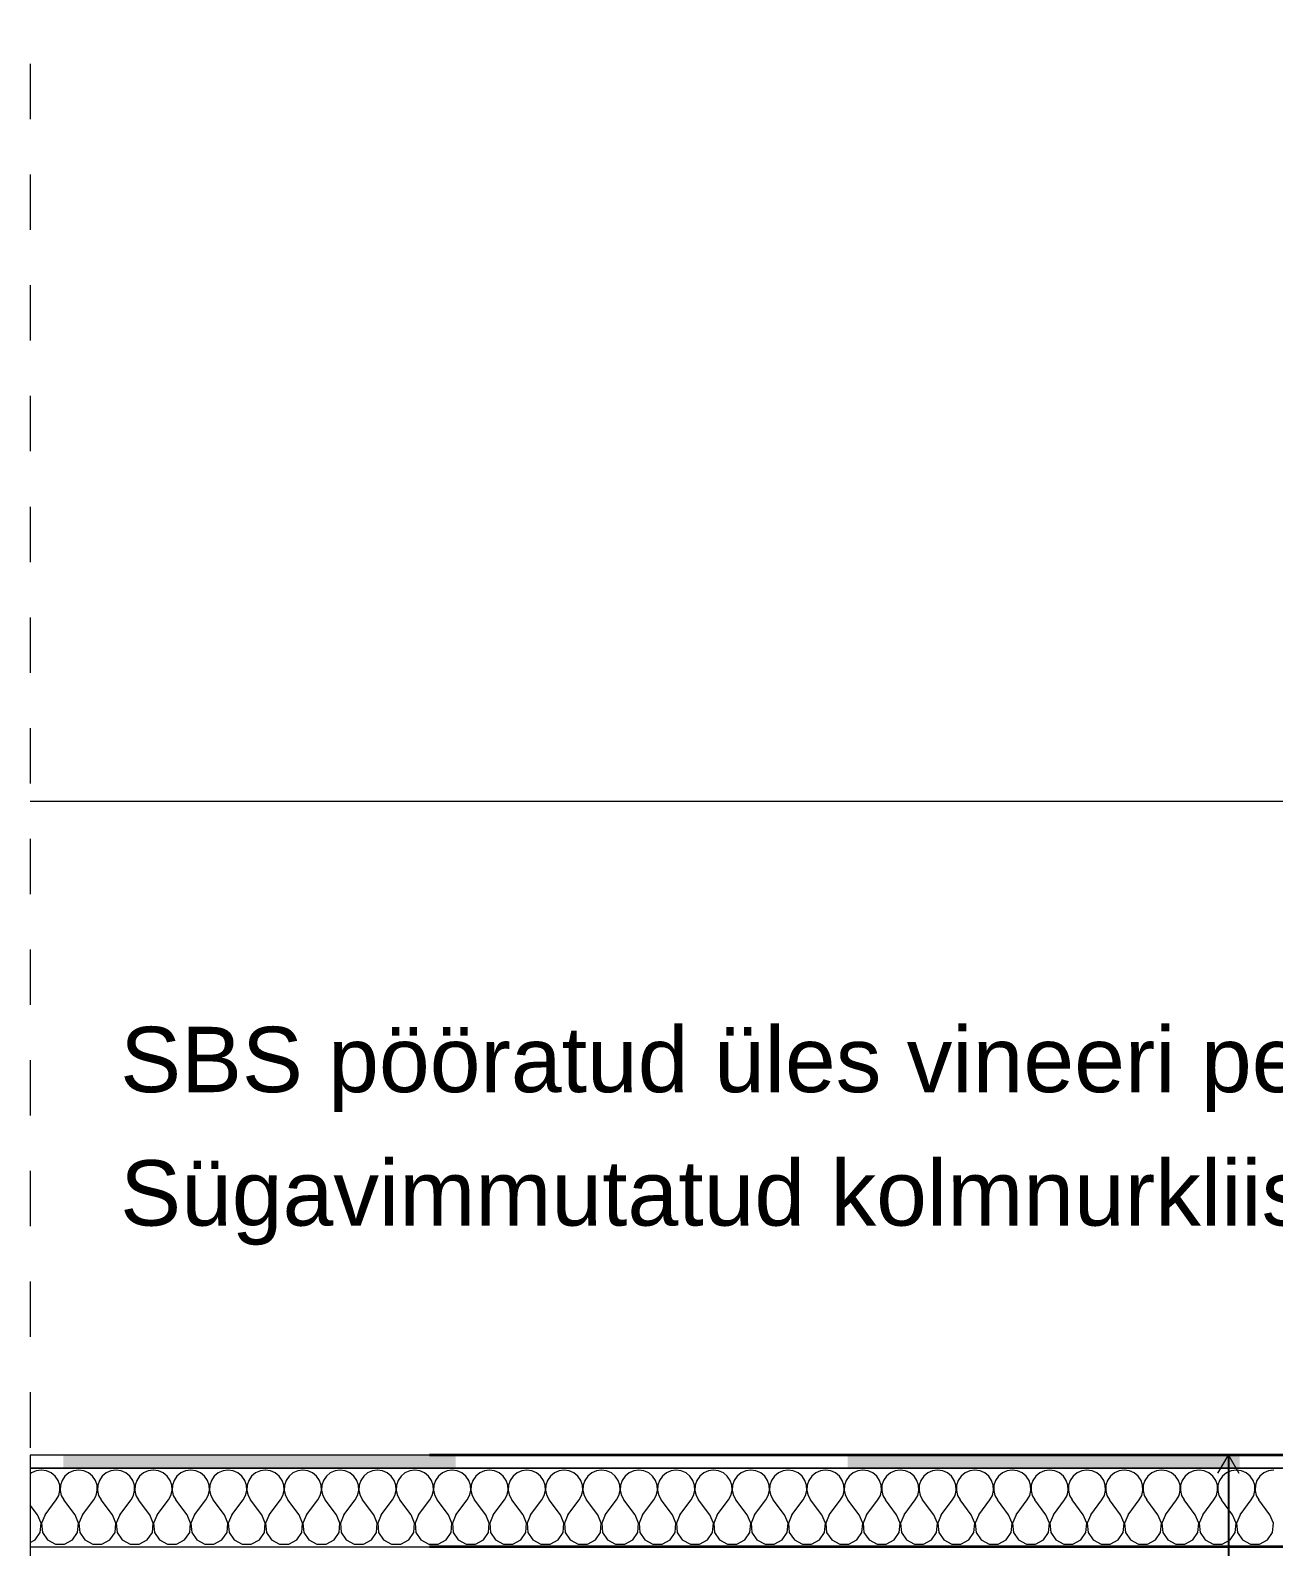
# Model space of a CAD drawing. Header units: millimetres. Extents: x 1788 to 4632, y 2793 to 4765.
# Drawn here: x 1788 to 2263, y 3605 to 4185 of the extents above; entities that cross this region are included whole.
import ezdxf

# ---------------------------------------------------------------- set-up
doc = ezdxf.new("R2010")
doc.units = ezdxf.units.MM
doc.header["$MEASUREMENT"] = 0
doc.linetypes.add('Dashed', pattern=[42.333333, 21.166667, -21.166667])
for name, color, linetype, lineweight in [('0_Pen_No__1', 7, 'Continuous', 13), ('Annotation - Label_Pen_No__2', 8, 'Continuous', 15), ('New_0_Pen_No__2', 8, 'Continuous', 15), ('New_Shell - Roof_Pen_No__1', 7, 'Continuous', 13), ('New_Shell - Roof_Pen_No__21', 7, 'Continuous', 35)]:
    doc.layers.add(name, color=color, linetype=linetype, lineweight=lineweight)
doc.layers.add('New_Shell - Roof', color=7, linetype='Continuous')
doc.layers.add('New_Shell - Roof_Pen_No__102', color=7, linetype='Continuous', lineweight=13, true_color=0xcccccc)
doc.styles.add('GENERATED_STYLE_1', font='')
doc.styles.get('GENERATED_STYLE_1').set_extended_font_data('Arial')
doc.dimstyles.new('GENERATED_STYLE__2', dxfattribs={"dimtxt": 0.18, "dimasz": 18.24, "dimexe": 0.18, "dimexo": 0.0625, "dimgap": 0, "dimtad": 0, "dimtih": 1, "dimtoh": 1, "dimdec": 4, "dimzin": 0, "dimdsep": 46, "dimcen": 0.09, "dimadec": 0, "dimazin": 0, "dimtfac": 1, "dimtdec": 4, "dimtmove": 0, "dimatfit": 3, "dimldrblk": 'ARROWHEAD_5', "dimfxl": 0, "dimtolj": 1, "dimtzin": 0, "dimarcsym": 0})
doc.dimstyles.new('GENERATED_STYLE__4', dxfattribs={"dimtxt": 0.18, "dimasz": 7.6, "dimexe": 0.18, "dimexo": 0.0625, "dimgap": 0, "dimtad": 0, "dimtih": 1, "dimtoh": 1, "dimdec": 4, "dimzin": 0, "dimdsep": 46, "dimcen": 0.09, "dimadec": 0, "dimazin": 0, "dimtfac": 1, "dimtdec": 4, "dimtmove": 0, "dimatfit": 3, "dimldrblk": 'ARROWHEAD_14', "dimfxl": 0, "dimtolj": 1, "dimtzin": 0, "dimarcsym": 0})

# ---------------------------------------------------------------- blocks, each defined once
blk = doc.blocks.new('*X5')
at = {"layer": 'New_Shell - Roof_Pen_No__1', "color": 7, "linetype": 'Continuous', "lineweight": 13}
for p, q in [((1787.99, 3633.22), (1787.51, 3632.82)), ((1789.8, 3634.01), (1787.99, 3633.22)), ((1791.75, 3634.29), (1789.8, 3634.01)), ((1793.7, 3634.01), (1791.75, 3634.29)), ((1795.5, 3633.22), (1793.7, 3634.01)), ((1797.02, 3631.96), (1795.5, 3633.22)), ((1798.14, 3630.34), (1797.02, 3631.96)), ((1798.77, 3628.47), (1798.14, 3630.34)), ((1799.65, 3630.34), (1799.02, 3628.47)), ((1800.76, 3631.96), (1799.65, 3630.34)), ((1802.28, 3633.22), (1800.76, 3631.96)), ((1804.08, 3634.01), (1802.28, 3633.22)), ((1806.03, 3634.29), (1804.08, 3634.01)), ((1807.99, 3634.01), (1806.03, 3634.29)), ((1809.79, 3633.22), (1807.99, 3634.01)), ((1811.31, 3631.96), (1809.79, 3633.22)), ((1812.42, 3630.34), (1811.31, 3631.96)), ((1813.05, 3628.47), (1812.42, 3630.34)), ((1813.93, 3630.34), (1813.3, 3628.47)), ((1815.05, 3631.96), (1813.93, 3630.34)), ((1816.56, 3633.22), (1815.05, 3631.96)), ((1818.37, 3634.01), (1816.56, 3633.22)), ((1820.32, 3634.29), (1818.37, 3634.01)), ((1822.27, 3634.01), (1820.32, 3634.29)), ((1824.08, 3633.22), (1822.27, 3634.01)), ((1825.59, 3631.96), (1824.08, 3633.22)), ((1826.71, 3630.34), (1825.59, 3631.96)), ((1827.34, 3628.47), (1826.71, 3630.34)), ((1828.22, 3630.34), (1827.59, 3628.47)), ((1829.33, 3631.96), (1828.22, 3630.34)), ((1830.85, 3633.22), (1829.33, 3631.96)), ((1832.65, 3634.01), (1830.85, 3633.22)), ((1834.61, 3634.29), (1832.65, 3634.01)), ((1836.56, 3634.01), (1834.61, 3634.29)), ((1838.36, 3633.22), (1836.56, 3634.01)), ((1839.88, 3631.96), (1838.36, 3633.22)), ((1840.99, 3630.34), (1839.88, 3631.96)), ((1841.62, 3628.47), (1840.99, 3630.34)), ((1842.5, 3630.34), (1841.87, 3628.47)), ((1843.62, 3631.96), (1842.5, 3630.34)), ((1845.14, 3633.22), (1843.62, 3631.96)), ((1846.94, 3634.01), (1845.14, 3633.22)), ((1848.89, 3634.29), (1846.94, 3634.01)), ((1850.84, 3634.01), (1848.89, 3634.29)), ((1852.65, 3633.22), (1850.84, 3634.01)), ((1854.16, 3631.96), (1852.65, 3633.22)), ((1855.28, 3630.34), (1854.16, 3631.96)), ((1855.91, 3628.47), (1855.28, 3630.34)), ((1856.79, 3630.34), (1856.16, 3628.47)), ((1857.9, 3631.96), (1856.79, 3630.34)), ((1859.42, 3633.22), (1857.9, 3631.96)), ((1861.23, 3634.01), (1859.42, 3633.22)), ((1863.18, 3634.29), (1861.23, 3634.01)), ((1865.13, 3634.01), (1863.18, 3634.29)), ((1866.93, 3633.22), (1865.13, 3634.01)), ((1868.45, 3631.96), (1866.93, 3633.22)), ((1869.57, 3630.34), (1868.45, 3631.96)), ((1870.2, 3628.47), (1869.57, 3630.34)), ((1871.07, 3630.34), (1870.44, 3628.47)), ((1872.19, 3631.96), (1871.07, 3630.34)), ((1873.71, 3633.22), (1872.19, 3631.96)), ((1875.51, 3634.01), (1873.71, 3633.22)), ((1877.46, 3634.29), (1875.51, 3634.01)), ((1879.41, 3634.01), (1877.46, 3634.29)), ((1881.22, 3633.22), (1879.41, 3634.01)), ((1882.74, 3631.96), (1881.22, 3633.22)), ((1883.85, 3630.34), (1882.74, 3631.96)), ((1884.48, 3628.47), (1883.85, 3630.34)), ((1885.36, 3630.34), (1884.73, 3628.47)), ((1886.48, 3631.96), (1885.36, 3630.34)), ((1887.99, 3633.22), (1886.48, 3631.96)), ((1889.8, 3634.01), (1887.99, 3633.22)), ((1891.75, 3634.29), (1889.8, 3634.01)), ((1893.7, 3634.01), (1891.75, 3634.29)), ((1895.5, 3633.22), (1893.7, 3634.01)), ((1897.02, 3631.96), (1895.5, 3633.22)), ((1898.14, 3630.34), (1897.02, 3631.96)), ((1898.77, 3628.47), (1898.14, 3630.34)), ((1899.65, 3630.34), (1899.02, 3628.47)), ((1900.76, 3631.96), (1899.65, 3630.34)), ((1902.28, 3633.22), (1900.76, 3631.96)), ((1904.08, 3634.01), (1902.28, 3633.22)), ((1906.03, 3634.29), (1904.08, 3634.01)), ((1907.99, 3634.01), (1906.03, 3634.29)), ((1909.79, 3633.22), (1907.99, 3634.01)), ((1911.31, 3631.96), (1909.79, 3633.22)), ((1912.42, 3630.34), (1911.31, 3631.96)), ((1913.05, 3628.47), (1912.42, 3630.34)), ((1913.93, 3630.34), (1913.3, 3628.47)), ((1915.05, 3631.96), (1913.93, 3630.34)), ((1916.56, 3633.22), (1915.05, 3631.96)), ((1918.37, 3634.01), (1916.56, 3633.22)), ((1920.32, 3634.29), (1918.37, 3634.01)), ((1922.27, 3634.01), (1920.32, 3634.29)), ((1924.08, 3633.22), (1922.27, 3634.01)), ((1925.59, 3631.96), (1924.08, 3633.22)), ((1926.71, 3630.34), (1925.59, 3631.96)), ((1927.34, 3628.47), (1926.71, 3630.34)), ((1928.22, 3630.34), (1927.59, 3628.47)), ((1929.33, 3631.96), (1928.22, 3630.34)), ((1930.85, 3633.22), (1929.33, 3631.96)), ((1932.65, 3634.01), (1930.85, 3633.22)), ((1934.61, 3634.29), (1932.65, 3634.01)), ((1936.56, 3634.01), (1934.61, 3634.29)), ((1938.36, 3633.22), (1936.56, 3634.01)), ((1939.88, 3631.96), (1938.36, 3633.22)), ((1940.99, 3630.34), (1939.88, 3631.96)), ((1941.62, 3628.47), (1940.99, 3630.34)), ((1942.5, 3630.34), (1941.87, 3628.47)), ((1943.62, 3631.96), (1942.5, 3630.34)), ((1945.14, 3633.22), (1943.62, 3631.96)), ((1946.94, 3634.01), (1945.14, 3633.22)), ((1948.89, 3634.29), (1946.94, 3634.01)), ((1950.84, 3634.01), (1948.89, 3634.29)), ((1952.65, 3633.22), (1950.84, 3634.01)), ((1954.16, 3631.96), (1952.65, 3633.22)), ((1955.28, 3630.34), (1954.16, 3631.96)), ((1955.91, 3628.47), (1955.28, 3630.34)), ((1956.79, 3630.34), (1956.16, 3628.47)), ((1957.9, 3631.96), (1956.79, 3630.34)), ((1959.42, 3633.22), (1957.9, 3631.96)), ((1961.23, 3634.01), (1959.42, 3633.22)), ((1963.18, 3634.29), (1961.23, 3634.01)), ((1965.13, 3634.01), (1963.18, 3634.29)), ((1966.93, 3633.22), (1965.13, 3634.01)), ((1968.45, 3631.96), (1966.93, 3633.22)), ((1969.57, 3630.34), (1968.45, 3631.96)), ((1970.2, 3628.47), (1969.57, 3630.34)), ((1971.07, 3630.34), (1970.44, 3628.47)), ((1972.19, 3631.96), (1971.07, 3630.34)), ((1973.71, 3633.22), (1972.19, 3631.96)), ((1975.51, 3634.01), (1973.71, 3633.22)), ((1977.46, 3634.29), (1975.51, 3634.01)), ((1979.41, 3634.01), (1977.46, 3634.29)), ((1981.22, 3633.22), (1979.41, 3634.01)), ((1982.74, 3631.96), (1981.22, 3633.22)), ((1983.85, 3630.34), (1982.74, 3631.96)), ((1984.48, 3628.47), (1983.85, 3630.34)), ((1985.36, 3630.34), (1984.73, 3628.47)), ((1986.48, 3631.96), (1985.36, 3630.34)), ((1987.99, 3633.22), (1986.48, 3631.96)), ((1989.8, 3634.01), (1987.99, 3633.22)), ((1991.75, 3634.29), (1989.8, 3634.01)), ((1993.7, 3634.01), (1991.75, 3634.29)), ((1995.5, 3633.22), (1993.7, 3634.01)), ((1997.02, 3631.96), (1995.5, 3633.22)), ((1998.14, 3630.34), (1997.02, 3631.96)), ((1998.77, 3628.47), (1998.14, 3630.34)), ((1999.65, 3630.34), (1999.02, 3628.47)), ((2000.76, 3631.96), (1999.65, 3630.34)), ((2002.28, 3633.22), (2000.76, 3631.96)), ((2004.08, 3634.01), (2002.28, 3633.22)), ((2006.03, 3634.29), (2004.08, 3634.01)), ((2007.99, 3634.01), (2006.03, 3634.29)), ((2009.79, 3633.22), (2007.99, 3634.01)), ((2011.31, 3631.96), (2009.79, 3633.22)), ((2012.42, 3630.34), (2011.31, 3631.96)), ((2013.05, 3628.47), (2012.42, 3630.34)), ((2013.93, 3630.34), (2013.3, 3628.47)), ((2015.05, 3631.96), (2013.93, 3630.34)), ((2016.56, 3633.22), (2015.05, 3631.96)), ((2018.37, 3634.01), (2016.56, 3633.22)), ((2020.32, 3634.29), (2018.37, 3634.01)), ((2022.27, 3634.01), (2020.32, 3634.29)), ((2024.08, 3633.22), (2022.27, 3634.01)), ((2025.59, 3631.96), (2024.08, 3633.22)), ((2026.71, 3630.34), (2025.59, 3631.96)), ((2027.34, 3628.47), (2026.71, 3630.34)), ((2028.22, 3630.34), (2027.59, 3628.47)), ((2029.33, 3631.96), (2028.22, 3630.34)), ((2030.85, 3633.22), (2029.33, 3631.96)), ((2032.65, 3634.01), (2030.85, 3633.22)), ((2034.61, 3634.29), (2032.65, 3634.01)), ((2036.56, 3634.01), (2034.61, 3634.29)), ((2038.36, 3633.22), (2036.56, 3634.01)), ((2039.88, 3631.96), (2038.36, 3633.22)), ((2040.99, 3630.34), (2039.88, 3631.96)), ((2041.62, 3628.47), (2040.99, 3630.34)), ((2042.5, 3630.34), (2041.87, 3628.47)), ((2043.62, 3631.96), (2042.5, 3630.34)), ((2045.14, 3633.22), (2043.62, 3631.96)), ((2046.94, 3634.01), (2045.14, 3633.22)), ((2048.89, 3634.29), (2046.94, 3634.01)), ((2050.84, 3634.01), (2048.89, 3634.29)), ((2052.65, 3633.22), (2050.84, 3634.01)), ((2054.16, 3631.96), (2052.65, 3633.22)), ((2055.28, 3630.34), (2054.16, 3631.96)), ((2055.91, 3628.47), (2055.28, 3630.34)), ((2056.79, 3630.34), (2056.16, 3628.47)), ((2057.9, 3631.96), (2056.79, 3630.34)), ((2059.42, 3633.22), (2057.9, 3631.96)), ((2061.23, 3634.01), (2059.42, 3633.22)), ((2063.18, 3634.29), (2061.23, 3634.01)), ((2065.13, 3634.01), (2063.18, 3634.29)), ((2066.93, 3633.22), (2065.13, 3634.01)), ((2068.45, 3631.96), (2066.93, 3633.22)), ((2069.57, 3630.34), (2068.45, 3631.96)), ((2070.2, 3628.47), (2069.57, 3630.34)), ((2071.07, 3630.34), (2070.44, 3628.47)), ((2072.19, 3631.96), (2071.07, 3630.34)), ((2073.71, 3633.22), (2072.19, 3631.96)), ((2075.51, 3634.01), (2073.71, 3633.22)), ((2077.46, 3634.29), (2075.51, 3634.01)), ((2079.41, 3634.01), (2077.46, 3634.29)), ((2081.22, 3633.22), (2079.41, 3634.01)), ((2082.74, 3631.96), (2081.22, 3633.22)), ((2083.85, 3630.34), (2082.74, 3631.96)), ((2084.48, 3628.47), (2083.85, 3630.34)), ((2085.36, 3630.34), (2084.73, 3628.47)), ((2086.48, 3631.96), (2085.36, 3630.34)), ((2087.99, 3633.22), (2086.48, 3631.96)), ((2089.8, 3634.01), (2087.99, 3633.22)), ((2091.75, 3634.29), (2089.8, 3634.01)), ((2093.7, 3634.01), (2091.75, 3634.29)), ((2095.5, 3633.22), (2093.7, 3634.01)), ((2097.02, 3631.96), (2095.5, 3633.22)), ((2098.14, 3630.34), (2097.02, 3631.96)), ((2098.77, 3628.47), (2098.14, 3630.34)), ((2099.65, 3630.34), (2099.02, 3628.47)), ((2100.76, 3631.96), (2099.65, 3630.34)), ((2102.28, 3633.22), (2100.76, 3631.96)), ((2104.08, 3634.01), (2102.28, 3633.22)), ((2106.03, 3634.29), (2104.08, 3634.01)), ((2107.99, 3634.01), (2106.03, 3634.29)), ((2109.79, 3633.22), (2107.99, 3634.01)), ((2111.31, 3631.96), (2109.79, 3633.22)), ((2112.42, 3630.34), (2111.31, 3631.96)), ((2113.05, 3628.47), (2112.42, 3630.34)), ((2113.93, 3630.34), (2113.3, 3628.47)), ((2115.05, 3631.96), (2113.93, 3630.34)), ((2116.56, 3633.22), (2115.05, 3631.96)), ((2118.37, 3634.01), (2116.56, 3633.22)), ((2120.32, 3634.29), (2118.37, 3634.01)), ((2122.27, 3634.01), (2120.32, 3634.29)), ((2124.08, 3633.22), (2122.27, 3634.01)), ((2125.59, 3631.96), (2124.08, 3633.22)), ((2126.71, 3630.34), (2125.59, 3631.96)), ((2127.34, 3628.47), (2126.71, 3630.34)), ((2128.22, 3630.34), (2127.59, 3628.47)), ((2129.33, 3631.96), (2128.22, 3630.34)), ((2130.85, 3633.22), (2129.33, 3631.96)), ((2132.65, 3634.01), (2130.85, 3633.22)), ((2134.61, 3634.29), (2132.65, 3634.01)), ((2136.56, 3634.01), (2134.61, 3634.29)), ((2138.36, 3633.22), (2136.56, 3634.01)), ((2139.88, 3631.96), (2138.36, 3633.22)), ((2140.99, 3630.34), (2139.88, 3631.96)), ((2141.62, 3628.47), (2140.99, 3630.34)), ((2142.5, 3630.34), (2141.87, 3628.47)), ((2143.62, 3631.96), (2142.5, 3630.34)), ((2145.14, 3633.22), (2143.62, 3631.96)), ((2146.94, 3634.01), (2145.14, 3633.22)), ((2148.89, 3634.29), (2146.94, 3634.01)), ((2150.84, 3634.01), (2148.89, 3634.29)), ((2152.65, 3633.22), (2150.84, 3634.01)), ((2154.16, 3631.96), (2152.65, 3633.22)), ((2155.28, 3630.34), (2154.16, 3631.96)), ((2155.91, 3628.47), (2155.28, 3630.34)), ((2156.79, 3630.34), (2156.16, 3628.47)), ((2157.9, 3631.96), (2156.79, 3630.34)), ((2159.42, 3633.22), (2157.9, 3631.96)), ((2161.23, 3634.01), (2159.42, 3633.22)), ((2163.18, 3634.29), (2161.23, 3634.01)), ((2165.13, 3634.01), (2163.18, 3634.29)), ((2166.93, 3633.22), (2165.13, 3634.01)), ((2168.45, 3631.96), (2166.93, 3633.22)), ((2169.57, 3630.34), (2168.45, 3631.96)), ((2170.2, 3628.47), (2169.57, 3630.34)), ((2171.07, 3630.34), (2170.44, 3628.47)), ((2172.19, 3631.96), (2171.07, 3630.34)), ((2173.71, 3633.22), (2172.19, 3631.96)), ((2175.51, 3634.01), (2173.71, 3633.22)), ((2177.46, 3634.29), (2175.51, 3634.01)), ((2179.41, 3634.01), (2177.46, 3634.29)), ((2181.22, 3633.22), (2179.41, 3634.01)), ((2182.74, 3631.96), (2181.22, 3633.22)), ((2183.85, 3630.34), (2182.74, 3631.96)), ((2184.48, 3628.47), (2183.85, 3630.34)), ((2185.36, 3630.34), (2184.73, 3628.47)), ((2186.48, 3631.96), (2185.36, 3630.34)), ((2187.99, 3633.22), (2186.48, 3631.96)), ((2189.8, 3634.01), (2187.99, 3633.22)), ((2191.75, 3634.29), (2189.8, 3634.01)), ((2193.7, 3634.01), (2191.75, 3634.29)), ((2195.5, 3633.22), (2193.7, 3634.01)), ((2197.02, 3631.96), (2195.5, 3633.22)), ((2198.14, 3630.34), (2197.02, 3631.96)), ((2198.77, 3628.47), (2198.14, 3630.34)), ((2199.65, 3630.34), (2199.02, 3628.47)), ((2200.76, 3631.96), (2199.65, 3630.34)), ((2202.28, 3633.22), (2200.76, 3631.96)), ((2204.08, 3634.01), (2202.28, 3633.22)), ((2206.03, 3634.29), (2204.08, 3634.01)), ((2207.99, 3634.01), (2206.03, 3634.29)), ((2209.79, 3633.22), (2207.99, 3634.01)), ((2211.31, 3631.96), (2209.79, 3633.22)), ((2212.42, 3630.34), (2211.31, 3631.96)), ((2213.05, 3628.47), (2212.42, 3630.34)), ((2213.93, 3630.34), (2213.3, 3628.47)), ((2215.05, 3631.96), (2213.93, 3630.34)), ((2216.56, 3633.22), (2215.05, 3631.96)), ((2218.37, 3634.01), (2216.56, 3633.22)), ((2220.32, 3634.29), (2218.37, 3634.01)), ((2222.27, 3634.01), (2220.32, 3634.29)), ((2224.08, 3633.22), (2222.27, 3634.01)), ((2225.59, 3631.96), (2224.08, 3633.22)), ((2226.71, 3630.34), (2225.59, 3631.96)), ((2227.34, 3628.47), (2226.71, 3630.34)), ((2228.22, 3630.34), (2227.59, 3628.47)), ((2229.33, 3631.96), (2228.22, 3630.34)), ((2230.85, 3633.22), (2229.33, 3631.96)), ((2232.65, 3634.01), (2230.85, 3633.22)), ((2234.61, 3634.29), (2232.65, 3634.01)), ((2236.56, 3634.01), (2234.61, 3634.29)), ((2238.36, 3633.22), (2236.56, 3634.01)), ((2239.88, 3631.96), (2238.36, 3633.22)), ((2240.99, 3630.34), (2239.88, 3631.96)), ((2241.62, 3628.47), (2240.99, 3630.34)), ((2242.5, 3630.34), (2241.87, 3628.47)), ((2243.62, 3631.96), (2242.5, 3630.34)), ((2245.14, 3633.22), (2243.62, 3631.96)), ((2246.94, 3634.01), (2245.14, 3633.22)), ((2248.89, 3634.29), (2246.94, 3634.01)), ((2250.84, 3634.01), (2248.89, 3634.29)), ((2252.65, 3633.22), (2250.84, 3634.01)), ((2254.16, 3631.96), (2252.65, 3633.22)), ((2255.28, 3630.34), (2254.16, 3631.96)), ((2255.91, 3628.47), (2255.28, 3630.34)), ((2256.79, 3630.34), (2256.16, 3628.47)), ((2257.9, 3631.96), (2256.79, 3630.34)), ((2259.42, 3633.22), (2257.9, 3631.96)), ((2261.23, 3634.01), (2259.42, 3633.22)), ((2263.18, 3634.29), (2261.23, 3634.01)), ((1797.46, 3622.86), (1798.42, 3624.58)), ((1798.42, 3624.58), (1798.86, 3626.5)), ((1798.86, 3626.5), (1798.77, 3628.47)), ((1799.02, 3628.47), (1798.92, 3626.5)), ((1798.92, 3626.5), (1799.37, 3624.58)), ((1799.37, 3624.58), (1800.32, 3622.86)), ((1811.75, 3622.86), (1812.7, 3624.58)), ((1812.7, 3624.58), (1813.15, 3626.5)), ((1813.15, 3626.5), (1813.05, 3628.47)), ((1813.3, 3628.47), (1813.21, 3626.5)), ((1813.21, 3626.5), (1813.65, 3624.58)), ((1813.65, 3624.58), (1814.61, 3622.86)), ((1826.03, 3622.86), (1826.99, 3624.58)), ((1826.99, 3624.58), (1827.43, 3626.5)), ((1827.43, 3626.5), (1827.34, 3628.47)), ((1827.59, 3628.47), (1827.49, 3626.5)), ((1827.49, 3626.5), (1827.94, 3624.58)), ((1827.94, 3624.58), (1828.89, 3622.86)), ((1840.32, 3622.86), (1841.27, 3624.58)), ((1841.27, 3624.58), (1841.72, 3626.5)), ((1841.72, 3626.5), (1841.62, 3628.47)), ((1841.87, 3628.47), (1841.78, 3626.5)), ((1841.78, 3626.5), (1842.22, 3624.58)), ((1842.22, 3624.58), (1843.18, 3622.86)), ((1854.61, 3622.86), (1855.56, 3624.58)), ((1855.56, 3624.58), (1856.01, 3626.5)), ((1856.01, 3626.5), (1855.91, 3628.47)), ((1856.16, 3628.47), (1856.06, 3626.5)), ((1856.06, 3626.5), (1856.51, 3624.58)), ((1856.51, 3624.58), (1857.46, 3622.86)), ((1868.89, 3622.86), (1869.84, 3624.58)), ((1869.84, 3624.58), (1870.29, 3626.5)), ((1870.29, 3626.5), (1870.2, 3628.47)), ((1870.44, 3628.47), (1870.35, 3626.5)), ((1870.35, 3626.5), (1870.79, 3624.58)), ((1870.79, 3624.58), (1871.75, 3622.86)), ((1883.18, 3622.86), (1884.13, 3624.58)), ((1884.13, 3624.58), (1884.58, 3626.5)), ((1884.58, 3626.5), (1884.48, 3628.47)), ((1884.73, 3628.47), (1884.63, 3626.5)), ((1884.63, 3626.5), (1885.08, 3624.58)), ((1885.08, 3624.58), (1886.03, 3622.86)), ((1897.46, 3622.86), (1898.42, 3624.58)), ((1898.42, 3624.58), (1898.86, 3626.5)), ((1898.86, 3626.5), (1898.77, 3628.47)), ((1899.02, 3628.47), (1898.92, 3626.5)), ((1898.92, 3626.5), (1899.37, 3624.58)), ((1899.37, 3624.58), (1900.32, 3622.86)), ((1911.75, 3622.86), (1912.7, 3624.58)), ((1912.7, 3624.58), (1913.15, 3626.5)), ((1913.15, 3626.5), (1913.05, 3628.47)), ((1913.3, 3628.47), (1913.21, 3626.5)), ((1913.21, 3626.5), (1913.65, 3624.58)), ((1913.65, 3624.58), (1914.61, 3622.86)), ((1926.03, 3622.86), (1926.99, 3624.58)), ((1926.99, 3624.58), (1927.43, 3626.5)), ((1927.43, 3626.5), (1927.34, 3628.47)), ((1927.59, 3628.47), (1927.49, 3626.5)), ((1927.49, 3626.5), (1927.94, 3624.58)), ((1927.94, 3624.58), (1928.89, 3622.86)), ((1940.32, 3622.86), (1941.27, 3624.58)), ((1941.27, 3624.58), (1941.72, 3626.5)), ((1941.72, 3626.5), (1941.62, 3628.47)), ((1941.87, 3628.47), (1941.78, 3626.5)), ((1941.78, 3626.5), (1942.22, 3624.58)), ((1942.22, 3624.58), (1943.18, 3622.86)), ((1954.61, 3622.86), (1955.56, 3624.58)), ((1955.56, 3624.58), (1956.01, 3626.5)), ((1956.01, 3626.5), (1955.91, 3628.47)), ((1956.16, 3628.47), (1956.06, 3626.5)), ((1956.06, 3626.5), (1956.51, 3624.58)), ((1956.51, 3624.58), (1957.46, 3622.86)), ((1968.89, 3622.86), (1969.84, 3624.58)), ((1969.84, 3624.58), (1970.29, 3626.5)), ((1970.29, 3626.5), (1970.2, 3628.47)), ((1970.44, 3628.47), (1970.35, 3626.5)), ((1970.35, 3626.5), (1970.79, 3624.58)), ((1970.79, 3624.58), (1971.75, 3622.86)), ((1983.18, 3622.86), (1984.13, 3624.58)), ((1984.13, 3624.58), (1984.58, 3626.5)), ((1984.58, 3626.5), (1984.48, 3628.47)), ((1984.73, 3628.47), (1984.63, 3626.5)), ((1984.63, 3626.5), (1985.08, 3624.58)), ((1985.08, 3624.58), (1986.03, 3622.86)), ((1997.46, 3622.86), (1998.42, 3624.58)), ((1998.42, 3624.58), (1998.86, 3626.5)), ((1998.86, 3626.5), (1998.77, 3628.47)), ((1999.02, 3628.47), (1998.92, 3626.5)), ((1998.92, 3626.5), (1999.37, 3624.58)), ((1999.37, 3624.58), (2000.32, 3622.86)), ((2011.75, 3622.86), (2012.7, 3624.58)), ((2012.7, 3624.58), (2013.15, 3626.5)), ((2013.15, 3626.5), (2013.05, 3628.47)), ((2013.3, 3628.47), (2013.21, 3626.5)), ((2013.21, 3626.5), (2013.65, 3624.58)), ((2013.65, 3624.58), (2014.61, 3622.86)), ((2026.03, 3622.86), (2026.99, 3624.58)), ((2026.99, 3624.58), (2027.43, 3626.5)), ((2027.43, 3626.5), (2027.34, 3628.47)), ((2027.59, 3628.47), (2027.49, 3626.5)), ((2027.49, 3626.5), (2027.94, 3624.58)), ((2027.94, 3624.58), (2028.89, 3622.86)), ((2040.32, 3622.86), (2041.27, 3624.58)), ((2041.27, 3624.58), (2041.72, 3626.5)), ((2041.72, 3626.5), (2041.62, 3628.47)), ((2041.87, 3628.47), (2041.78, 3626.5)), ((2041.78, 3626.5), (2042.22, 3624.58)), ((2042.22, 3624.58), (2043.18, 3622.86)), ((2054.61, 3622.86), (2055.56, 3624.58)), ((2055.56, 3624.58), (2056.01, 3626.5)), ((2056.01, 3626.5), (2055.91, 3628.47)), ((2056.16, 3628.47), (2056.06, 3626.5)), ((2056.06, 3626.5), (2056.51, 3624.58)), ((2056.51, 3624.58), (2057.46, 3622.86)), ((2068.89, 3622.86), (2069.84, 3624.58)), ((2069.84, 3624.58), (2070.29, 3626.5)), ((2070.29, 3626.5), (2070.2, 3628.47)), ((2070.44, 3628.47), (2070.35, 3626.5)), ((2070.35, 3626.5), (2070.79, 3624.58)), ((2070.79, 3624.58), (2071.75, 3622.86)), ((2083.18, 3622.86), (2084.13, 3624.58)), ((2084.13, 3624.58), (2084.58, 3626.5)), ((2084.58, 3626.5), (2084.48, 3628.47)), ((2084.73, 3628.47), (2084.63, 3626.5)), ((2084.63, 3626.5), (2085.08, 3624.58)), ((2085.08, 3624.58), (2086.03, 3622.86)), ((2097.46, 3622.86), (2098.42, 3624.58)), ((2098.42, 3624.58), (2098.86, 3626.5)), ((2098.86, 3626.5), (2098.77, 3628.47)), ((2099.02, 3628.47), (2098.92, 3626.5)), ((2098.92, 3626.5), (2099.37, 3624.58)), ((2099.37, 3624.58), (2100.32, 3622.86)), ((2111.75, 3622.86), (2112.7, 3624.58)), ((2112.7, 3624.58), (2113.15, 3626.5)), ((2113.15, 3626.5), (2113.05, 3628.47)), ((2113.3, 3628.47), (2113.21, 3626.5)), ((2113.21, 3626.5), (2113.65, 3624.58)), ((2113.65, 3624.58), (2114.61, 3622.86)), ((2126.03, 3622.86), (2126.99, 3624.58)), ((2126.99, 3624.58), (2127.43, 3626.5)), ((2127.43, 3626.5), (2127.34, 3628.47)), ((2127.59, 3628.47), (2127.49, 3626.5)), ((2127.49, 3626.5), (2127.94, 3624.58)), ((2127.94, 3624.58), (2128.89, 3622.86)), ((2140.32, 3622.86), (2141.27, 3624.58)), ((2141.27, 3624.58), (2141.72, 3626.5)), ((2141.72, 3626.5), (2141.62, 3628.47)), ((2141.87, 3628.47), (2141.78, 3626.5)), ((2141.78, 3626.5), (2142.22, 3624.58)), ((2142.22, 3624.58), (2143.18, 3622.86)), ((2154.61, 3622.86), (2155.56, 3624.58)), ((2155.56, 3624.58), (2156.01, 3626.5)), ((2156.01, 3626.5), (2155.91, 3628.47)), ((2156.16, 3628.47), (2156.06, 3626.5)), ((2156.06, 3626.5), (2156.51, 3624.58)), ((2156.51, 3624.58), (2157.46, 3622.86)), ((2168.89, 3622.86), (2169.84, 3624.58)), ((2169.84, 3624.58), (2170.29, 3626.5)), ((2170.29, 3626.5), (2170.2, 3628.47)), ((2170.44, 3628.47), (2170.35, 3626.5)), ((2170.35, 3626.5), (2170.79, 3624.58)), ((2170.79, 3624.58), (2171.75, 3622.86)), ((2183.18, 3622.86), (2184.13, 3624.58)), ((2184.13, 3624.58), (2184.58, 3626.5)), ((2184.58, 3626.5), (2184.48, 3628.47)), ((2184.73, 3628.47), (2184.63, 3626.5)), ((2184.63, 3626.5), (2185.08, 3624.58)), ((2185.08, 3624.58), (2186.03, 3622.86)), ((2197.46, 3622.86), (2198.42, 3624.58)), ((2198.42, 3624.58), (2198.86, 3626.5)), ((2198.86, 3626.5), (2198.77, 3628.47)), ((2199.02, 3628.47), (2198.92, 3626.5)), ((2198.92, 3626.5), (2199.37, 3624.58)), ((2199.37, 3624.58), (2200.32, 3622.86)), ((2211.75, 3622.86), (2212.7, 3624.58)), ((2212.7, 3624.58), (2213.15, 3626.5)), ((2213.15, 3626.5), (2213.05, 3628.47)), ((2213.3, 3628.47), (2213.21, 3626.5)), ((2213.21, 3626.5), (2213.65, 3624.58)), ((2213.65, 3624.58), (2214.61, 3622.86)), ((2226.03, 3622.86), (2226.99, 3624.58)), ((2226.99, 3624.58), (2227.43, 3626.5)), ((2227.43, 3626.5), (2227.34, 3628.47)), ((2227.59, 3628.47), (2227.49, 3626.5)), ((2227.49, 3626.5), (2227.94, 3624.58)), ((2227.94, 3624.58), (2228.89, 3622.86)), ((2240.32, 3622.86), (2241.27, 3624.58)), ((2241.27, 3624.58), (2241.72, 3626.5)), ((2241.72, 3626.5), (2241.62, 3628.47)), ((2241.87, 3628.47), (2241.78, 3626.5)), ((2241.78, 3626.5), (2242.22, 3624.58)), ((2242.22, 3624.58), (2243.18, 3622.86)), ((2254.61, 3622.86), (2255.56, 3624.58)), ((2255.56, 3624.58), (2256.01, 3626.5)), ((2256.01, 3626.5), (2255.91, 3628.47)), ((2256.16, 3628.47), (2256.06, 3626.5)), ((2256.06, 3626.5), (2256.51, 3624.58)), ((2256.51, 3624.58), (2257.46, 3622.86)), ((1790.32, 3617.14), (1787.51, 3620.89)), ((1793.18, 3617.14), (1797.46, 3622.86)), ((1804.61, 3617.14), (1800.32, 3622.86)), ((1807.46, 3617.14), (1811.75, 3622.86)), ((1818.89, 3617.14), (1814.61, 3622.86)), ((1821.75, 3617.14), (1826.03, 3622.86)), ((1833.18, 3617.14), (1828.89, 3622.86)), ((1836.03, 3617.14), (1840.32, 3622.86)), ((1847.46, 3617.14), (1843.18, 3622.86)), ((1850.32, 3617.14), (1854.61, 3622.86)), ((1861.75, 3617.14), (1857.46, 3622.86)), ((1864.61, 3617.14), (1868.89, 3622.86)), ((1876.03, 3617.14), (1871.75, 3622.86)), ((1878.89, 3617.14), (1883.18, 3622.86)), ((1890.32, 3617.14), (1886.03, 3622.86)), ((1893.18, 3617.14), (1897.46, 3622.86)), ((1904.61, 3617.14), (1900.32, 3622.86)), ((1907.46, 3617.14), (1911.75, 3622.86)), ((1918.89, 3617.14), (1914.61, 3622.86)), ((1921.75, 3617.14), (1926.03, 3622.86)), ((1933.18, 3617.14), (1928.89, 3622.86)), ((1936.03, 3617.14), (1940.32, 3622.86)), ((1947.46, 3617.14), (1943.18, 3622.86)), ((1950.32, 3617.14), (1954.61, 3622.86)), ((1961.75, 3617.14), (1957.46, 3622.86)), ((1964.61, 3617.14), (1968.89, 3622.86)), ((1976.03, 3617.14), (1971.75, 3622.86)), ((1978.89, 3617.14), (1983.18, 3622.86)), ((1990.32, 3617.14), (1986.03, 3622.86)), ((1993.18, 3617.14), (1997.46, 3622.86)), ((2004.61, 3617.14), (2000.32, 3622.86)), ((2007.46, 3617.14), (2011.75, 3622.86)), ((2018.89, 3617.14), (2014.61, 3622.86)), ((2021.75, 3617.14), (2026.03, 3622.86)), ((2033.18, 3617.14), (2028.89, 3622.86)), ((2036.03, 3617.14), (2040.32, 3622.86)), ((2047.46, 3617.14), (2043.18, 3622.86)), ((2050.32, 3617.14), (2054.61, 3622.86)), ((2061.75, 3617.14), (2057.46, 3622.86)), ((2064.61, 3617.14), (2068.89, 3622.86)), ((2076.03, 3617.14), (2071.75, 3622.86)), ((2078.89, 3617.14), (2083.18, 3622.86)), ((2090.32, 3617.14), (2086.03, 3622.86)), ((2093.18, 3617.14), (2097.46, 3622.86)), ((2104.61, 3617.14), (2100.32, 3622.86)), ((2107.46, 3617.14), (2111.75, 3622.86)), ((2118.89, 3617.14), (2114.61, 3622.86)), ((2121.75, 3617.14), (2126.03, 3622.86)), ((2133.18, 3617.14), (2128.89, 3622.86)), ((2136.03, 3617.14), (2140.32, 3622.86)), ((2147.46, 3617.14), (2143.18, 3622.86)), ((2150.32, 3617.14), (2154.61, 3622.86)), ((2161.75, 3617.14), (2157.46, 3622.86)), ((2164.61, 3617.14), (2168.89, 3622.86)), ((2176.03, 3617.14), (2171.75, 3622.86)), ((2178.89, 3617.14), (2183.18, 3622.86)), ((2190.32, 3617.14), (2186.03, 3622.86)), ((2193.18, 3617.14), (2197.46, 3622.86)), ((2204.61, 3617.14), (2200.32, 3622.86)), ((2207.46, 3617.14), (2211.75, 3622.86)), ((2218.89, 3617.14), (2214.61, 3622.86)), ((2221.75, 3617.14), (2226.03, 3622.86)), ((2233.18, 3617.14), (2228.89, 3622.86)), ((2236.03, 3617.14), (2240.32, 3622.86)), ((2247.46, 3617.14), (2243.18, 3622.86)), ((2250.32, 3617.14), (2254.61, 3622.86)), ((2261.75, 3617.14), (2257.46, 3622.86)), ((1791.67, 3613.93), (1790.32, 3617.14)), ((1791.34, 3610.47), (1791.67, 3613.93)), ((1793.18, 3617.14), (1791.83, 3613.93)), ((1791.83, 3613.93), (1792.16, 3610.47)), ((1805.95, 3613.93), (1804.61, 3617.14)), ((1805.62, 3610.47), (1805.95, 3613.93)), ((1807.46, 3617.14), (1806.12, 3613.93)), ((1806.12, 3613.93), (1806.44, 3610.47)), ((1820.24, 3613.93), (1818.89, 3617.14)), ((1819.91, 3610.47), (1820.24, 3613.93)), ((1821.75, 3617.14), (1820.4, 3613.93)), ((1820.4, 3613.93), (1820.73, 3610.47)), ((1834.52, 3613.93), (1833.18, 3617.14)), ((1834.2, 3610.47), (1834.52, 3613.93)), ((1836.03, 3617.14), (1834.69, 3613.93)), ((1834.69, 3613.93), (1835.02, 3610.47)), ((1848.81, 3613.93), (1847.46, 3617.14)), ((1848.48, 3610.47), (1848.81, 3613.93)), ((1850.32, 3617.14), (1848.97, 3613.93)), ((1848.97, 3613.93), (1849.3, 3610.47)), ((1863.1, 3613.93), (1861.75, 3617.14)), ((1862.77, 3610.47), (1863.1, 3613.93)), ((1864.61, 3617.14), (1863.26, 3613.93)), ((1863.26, 3613.93), (1863.59, 3610.47)), ((1877.38, 3613.93), (1876.03, 3617.14)), ((1877.05, 3610.47), (1877.38, 3613.93)), ((1878.89, 3617.14), (1877.54, 3613.93)), ((1877.54, 3613.93), (1877.87, 3610.47)), ((1891.67, 3613.93), (1890.32, 3617.14)), ((1891.34, 3610.47), (1891.67, 3613.93)), ((1893.18, 3617.14), (1891.83, 3613.93)), ((1891.83, 3613.93), (1892.16, 3610.47)), ((1905.95, 3613.93), (1904.61, 3617.14)), ((1905.62, 3610.47), (1905.95, 3613.93)), ((1907.46, 3617.14), (1906.12, 3613.93)), ((1906.12, 3613.93), (1906.44, 3610.47)), ((1920.24, 3613.93), (1918.89, 3617.14)), ((1919.91, 3610.47), (1920.24, 3613.93)), ((1921.75, 3617.14), (1920.4, 3613.93)), ((1920.4, 3613.93), (1920.73, 3610.47)), ((1934.52, 3613.93), (1933.18, 3617.14)), ((1934.2, 3610.47), (1934.52, 3613.93)), ((1936.03, 3617.14), (1934.69, 3613.93)), ((1934.69, 3613.93), (1935.02, 3610.47)), ((1948.81, 3613.93), (1947.46, 3617.14)), ((1948.48, 3610.47), (1948.81, 3613.93)), ((1950.32, 3617.14), (1948.97, 3613.93)), ((1948.97, 3613.93), (1949.3, 3610.47)), ((1963.1, 3613.93), (1961.75, 3617.14)), ((1962.77, 3610.47), (1963.1, 3613.93)), ((1964.61, 3617.14), (1963.26, 3613.93)), ((1963.26, 3613.93), (1963.59, 3610.47)), ((1977.38, 3613.93), (1976.03, 3617.14)), ((1977.05, 3610.47), (1977.38, 3613.93)), ((1978.89, 3617.14), (1977.54, 3613.93)), ((1977.54, 3613.93), (1977.87, 3610.47)), ((1991.67, 3613.93), (1990.32, 3617.14)), ((1991.34, 3610.47), (1991.67, 3613.93)), ((1993.18, 3617.14), (1991.83, 3613.93)), ((1991.83, 3613.93), (1992.16, 3610.47)), ((2005.95, 3613.93), (2004.61, 3617.14)), ((2005.62, 3610.47), (2005.95, 3613.93)), ((2007.46, 3617.14), (2006.12, 3613.93)), ((2006.12, 3613.93), (2006.44, 3610.47)), ((2020.24, 3613.93), (2018.89, 3617.14)), ((2019.91, 3610.47), (2020.24, 3613.93)), ((2021.75, 3617.14), (2020.4, 3613.93)), ((2020.4, 3613.93), (2020.73, 3610.47)), ((2034.52, 3613.93), (2033.18, 3617.14)), ((2034.2, 3610.47), (2034.52, 3613.93)), ((2036.03, 3617.14), (2034.69, 3613.93)), ((2034.69, 3613.93), (2035.02, 3610.47)), ((2048.81, 3613.93), (2047.46, 3617.14)), ((2048.48, 3610.47), (2048.81, 3613.93)), ((2050.32, 3617.14), (2048.97, 3613.93)), ((2048.97, 3613.93), (2049.3, 3610.47)), ((2063.1, 3613.93), (2061.75, 3617.14)), ((2062.77, 3610.47), (2063.1, 3613.93)), ((2064.61, 3617.14), (2063.26, 3613.93)), ((2063.26, 3613.93), (2063.59, 3610.47)), ((2077.38, 3613.93), (2076.03, 3617.14)), ((2077.05, 3610.47), (2077.38, 3613.93)), ((2078.89, 3617.14), (2077.54, 3613.93)), ((2077.54, 3613.93), (2077.87, 3610.47)), ((2091.67, 3613.93), (2090.32, 3617.14)), ((2091.34, 3610.47), (2091.67, 3613.93)), ((2093.18, 3617.14), (2091.83, 3613.93)), ((2091.83, 3613.93), (2092.16, 3610.47)), ((2105.95, 3613.93), (2104.61, 3617.14)), ((2105.62, 3610.47), (2105.95, 3613.93)), ((2107.46, 3617.14), (2106.12, 3613.93)), ((2106.12, 3613.93), (2106.44, 3610.47)), ((2120.24, 3613.93), (2118.89, 3617.14)), ((2119.91, 3610.47), (2120.24, 3613.93)), ((2121.75, 3617.14), (2120.4, 3613.93)), ((2120.4, 3613.93), (2120.73, 3610.47)), ((2134.52, 3613.93), (2133.18, 3617.14)), ((2134.2, 3610.47), (2134.52, 3613.93)), ((2136.03, 3617.14), (2134.69, 3613.93)), ((2134.69, 3613.93), (2135.02, 3610.47)), ((2148.81, 3613.93), (2147.46, 3617.14)), ((2148.48, 3610.47), (2148.81, 3613.93)), ((2150.32, 3617.14), (2148.97, 3613.93)), ((2148.97, 3613.93), (2149.3, 3610.47)), ((2163.1, 3613.93), (2161.75, 3617.14)), ((2162.77, 3610.47), (2163.1, 3613.93)), ((2164.61, 3617.14), (2163.26, 3613.93)), ((2163.26, 3613.93), (2163.59, 3610.47)), ((2177.38, 3613.93), (2176.03, 3617.14)), ((2177.05, 3610.47), (2177.38, 3613.93)), ((2178.89, 3617.14), (2177.54, 3613.93)), ((2177.54, 3613.93), (2177.87, 3610.47)), ((2191.67, 3613.93), (2190.32, 3617.14)), ((2191.34, 3610.47), (2191.67, 3613.93)), ((2193.18, 3617.14), (2191.83, 3613.93)), ((2191.83, 3613.93), (2192.16, 3610.47)), ((2205.95, 3613.93), (2204.61, 3617.14)), ((2205.62, 3610.47), (2205.95, 3613.93)), ((2207.46, 3617.14), (2206.12, 3613.93)), ((2206.12, 3613.93), (2206.44, 3610.47)), ((2220.24, 3613.93), (2218.89, 3617.14)), ((2219.91, 3610.47), (2220.24, 3613.93)), ((2221.75, 3617.14), (2220.4, 3613.93)), ((2220.4, 3613.93), (2220.73, 3610.47)), ((2234.52, 3613.93), (2233.18, 3617.14)), ((2234.2, 3610.47), (2234.52, 3613.93)), ((2236.03, 3617.14), (2234.69, 3613.93)), ((2234.69, 3613.93), (2235.02, 3610.47)), ((2248.81, 3613.93), (2247.46, 3617.14)), ((2248.48, 3610.47), (2248.81, 3613.93)), ((2250.32, 3617.14), (2248.97, 3613.93)), ((2248.97, 3613.93), (2249.3, 3610.47)), ((2263.1, 3613.93), (2261.75, 3617.14)), ((2262.77, 3610.47), (2263.1, 3613.93)), ((1787.51, 3606.55), (1789.41, 3607.57)), ((1789.41, 3607.57), (1791.34, 3610.47)), ((1792.16, 3610.47), (1794.09, 3607.57)), ((1794.09, 3607.57), (1797.15, 3605.93)), ((1800.63, 3605.93), (1803.7, 3607.57)), ((1803.7, 3607.57), (1805.62, 3610.47)), ((1806.44, 3610.47), (1808.37, 3607.57)), ((1808.37, 3607.57), (1811.44, 3605.93)), ((1814.92, 3605.93), (1817.98, 3607.57)), ((1817.98, 3607.57), (1819.91, 3610.47)), ((1820.73, 3610.47), (1822.66, 3607.57)), ((1822.66, 3607.57), (1825.72, 3605.93)), ((1829.2, 3605.93), (1832.27, 3607.57)), ((1832.27, 3607.57), (1834.2, 3610.47)), ((1835.02, 3610.47), (1836.94, 3607.57)), ((1836.94, 3607.57), (1840.01, 3605.93)), ((1843.49, 3605.93), (1846.55, 3607.57)), ((1846.55, 3607.57), (1848.48, 3610.47)), ((1849.3, 3610.47), (1851.23, 3607.57)), ((1851.23, 3607.57), (1854.29, 3605.93)), ((1857.77, 3605.93), (1860.84, 3607.57)), ((1860.84, 3607.57), (1862.77, 3610.47)), ((1863.59, 3610.47), (1865.51, 3607.57)), ((1865.51, 3607.57), (1868.58, 3605.93)), ((1872.06, 3605.93), (1875.13, 3607.57)), ((1875.13, 3607.57), (1877.05, 3610.47)), ((1877.87, 3610.47), (1879.8, 3607.57)), ((1879.8, 3607.57), (1882.87, 3605.93)), ((1886.35, 3605.93), (1889.41, 3607.57)), ((1889.41, 3607.57), (1891.34, 3610.47)), ((1892.16, 3610.47), (1894.09, 3607.57)), ((1894.09, 3607.57), (1897.15, 3605.93)), ((1900.63, 3605.93), (1903.7, 3607.57)), ((1903.7, 3607.57), (1905.62, 3610.47)), ((1906.44, 3610.47), (1908.37, 3607.57)), ((1908.37, 3607.57), (1911.44, 3605.93)), ((1914.92, 3605.93), (1917.98, 3607.57)), ((1917.98, 3607.57), (1919.91, 3610.47)), ((1920.73, 3610.47), (1922.66, 3607.57)), ((1922.66, 3607.57), (1925.72, 3605.93)), ((1929.2, 3605.93), (1932.27, 3607.57)), ((1932.27, 3607.57), (1934.2, 3610.47)), ((1935.02, 3610.47), (1936.94, 3607.57)), ((1936.94, 3607.57), (1940.01, 3605.93)), ((1943.49, 3605.93), (1946.55, 3607.57)), ((1946.55, 3607.57), (1948.48, 3610.47)), ((1949.3, 3610.47), (1951.23, 3607.57)), ((1951.23, 3607.57), (1954.29, 3605.93)), ((1957.77, 3605.93), (1960.84, 3607.57)), ((1960.84, 3607.57), (1962.77, 3610.47)), ((1963.59, 3610.47), (1965.51, 3607.57)), ((1965.51, 3607.57), (1968.58, 3605.93)), ((1972.06, 3605.93), (1975.13, 3607.57)), ((1975.13, 3607.57), (1977.05, 3610.47)), ((1977.87, 3610.47), (1979.8, 3607.57)), ((1979.8, 3607.57), (1982.87, 3605.93)), ((1986.35, 3605.93), (1989.41, 3607.57)), ((1989.41, 3607.57), (1991.34, 3610.47)), ((1992.16, 3610.47), (1994.09, 3607.57)), ((1994.09, 3607.57), (1997.15, 3605.93)), ((2000.63, 3605.93), (2003.7, 3607.57)), ((2003.7, 3607.57), (2005.62, 3610.47)), ((2006.44, 3610.47), (2008.37, 3607.57)), ((2008.37, 3607.57), (2011.44, 3605.93)), ((2014.92, 3605.93), (2017.98, 3607.57)), ((2017.98, 3607.57), (2019.91, 3610.47)), ((2020.73, 3610.47), (2022.66, 3607.57)), ((2022.66, 3607.57), (2025.72, 3605.93)), ((2029.2, 3605.93), (2032.27, 3607.57)), ((2032.27, 3607.57), (2034.2, 3610.47)), ((2035.02, 3610.47), (2036.94, 3607.57)), ((2036.94, 3607.57), (2040.01, 3605.93)), ((2043.49, 3605.93), (2046.55, 3607.57)), ((2046.55, 3607.57), (2048.48, 3610.47)), ((2049.3, 3610.47), (2051.23, 3607.57)), ((2051.23, 3607.57), (2054.29, 3605.93)), ((2057.77, 3605.93), (2060.84, 3607.57)), ((2060.84, 3607.57), (2062.77, 3610.47)), ((2063.59, 3610.47), (2065.51, 3607.57)), ((2065.51, 3607.57), (2068.58, 3605.93)), ((2072.06, 3605.93), (2075.13, 3607.57)), ((2075.13, 3607.57), (2077.05, 3610.47)), ((2077.87, 3610.47), (2079.8, 3607.57)), ((2079.8, 3607.57), (2082.87, 3605.93)), ((2086.35, 3605.93), (2089.41, 3607.57)), ((2089.41, 3607.57), (2091.34, 3610.47)), ((2092.16, 3610.47), (2094.09, 3607.57)), ((2094.09, 3607.57), (2097.15, 3605.93)), ((2100.63, 3605.93), (2103.7, 3607.57)), ((2103.7, 3607.57), (2105.62, 3610.47)), ((2106.44, 3610.47), (2108.37, 3607.57)), ((2108.37, 3607.57), (2111.44, 3605.93)), ((2114.92, 3605.93), (2117.98, 3607.57)), ((2117.98, 3607.57), (2119.91, 3610.47)), ((2120.73, 3610.47), (2122.66, 3607.57)), ((2122.66, 3607.57), (2125.72, 3605.93)), ((2129.2, 3605.93), (2132.27, 3607.57)), ((2132.27, 3607.57), (2134.2, 3610.47)), ((2135.02, 3610.47), (2136.94, 3607.57)), ((2136.94, 3607.57), (2140.01, 3605.93)), ((2143.49, 3605.93), (2146.55, 3607.57)), ((2146.55, 3607.57), (2148.48, 3610.47)), ((2149.3, 3610.47), (2151.23, 3607.57)), ((2151.23, 3607.57), (2154.29, 3605.93)), ((2157.77, 3605.93), (2160.84, 3607.57)), ((2160.84, 3607.57), (2162.77, 3610.47)), ((2163.59, 3610.47), (2165.51, 3607.57)), ((2165.51, 3607.57), (2168.58, 3605.93)), ((2172.06, 3605.93), (2175.13, 3607.57)), ((2175.13, 3607.57), (2177.05, 3610.47)), ((2177.87, 3610.47), (2179.8, 3607.57)), ((2179.8, 3607.57), (2182.87, 3605.93)), ((2186.35, 3605.93), (2189.41, 3607.57)), ((2189.41, 3607.57), (2191.34, 3610.47)), ((2192.16, 3610.47), (2194.09, 3607.57)), ((2194.09, 3607.57), (2197.15, 3605.93)), ((2200.63, 3605.93), (2203.7, 3607.57)), ((2203.7, 3607.57), (2205.62, 3610.47)), ((2206.44, 3610.47), (2208.37, 3607.57)), ((2208.37, 3607.57), (2211.44, 3605.93)), ((2214.92, 3605.93), (2217.98, 3607.57)), ((2217.98, 3607.57), (2219.91, 3610.47)), ((2220.73, 3610.47), (2222.66, 3607.57)), ((2222.66, 3607.57), (2225.72, 3605.93)), ((2229.2, 3605.93), (2232.27, 3607.57)), ((2232.27, 3607.57), (2234.2, 3610.47)), ((2235.02, 3610.47), (2236.94, 3607.57)), ((2236.94, 3607.57), (2240.01, 3605.93)), ((2243.49, 3605.93), (2246.55, 3607.57)), ((2246.55, 3607.57), (2248.48, 3610.47)), ((2249.3, 3610.47), (2251.23, 3607.57)), ((2251.23, 3607.57), (2254.29, 3605.93)), ((2257.77, 3605.93), (2260.84, 3607.57)), ((2260.84, 3607.57), (2262.77, 3610.47)), ((1797.15, 3605.93), (1800.63, 3605.93)), ((1811.44, 3605.93), (1814.92, 3605.93)), ((1825.72, 3605.93), (1829.2, 3605.93)), ((1840.01, 3605.93), (1843.49, 3605.93)), ((1854.29, 3605.93), (1857.77, 3605.93)), ((1868.58, 3605.93), (1872.06, 3605.93)), ((1882.87, 3605.93), (1886.35, 3605.93)), ((1897.15, 3605.93), (1900.63, 3605.93)), ((1911.44, 3605.93), (1914.92, 3605.93)), ((1925.72, 3605.93), (1929.2, 3605.93)), ((1940.01, 3605.93), (1943.49, 3605.93)), ((1954.29, 3605.93), (1957.77, 3605.93)), ((1968.58, 3605.93), (1972.06, 3605.93)), ((1982.87, 3605.93), (1986.35, 3605.93)), ((1997.15, 3605.93), (2000.63, 3605.93)), ((2011.44, 3605.93), (2014.92, 3605.93)), ((2025.72, 3605.93), (2029.2, 3605.93)), ((2040.01, 3605.93), (2043.49, 3605.93)), ((2054.29, 3605.93), (2057.77, 3605.93)), ((2068.58, 3605.93), (2072.06, 3605.93)), ((2082.87, 3605.93), (2086.35, 3605.93)), ((2097.15, 3605.93), (2100.63, 3605.93)), ((2111.44, 3605.93), (2114.92, 3605.93)), ((2125.72, 3605.93), (2129.2, 3605.93)), ((2140.01, 3605.93), (2143.49, 3605.93)), ((2154.29, 3605.93), (2157.77, 3605.93)), ((2168.58, 3605.93), (2172.06, 3605.93)), ((2182.87, 3605.93), (2186.35, 3605.93)), ((2197.15, 3605.93), (2200.63, 3605.93)), ((2211.44, 3605.93), (2214.92, 3605.93)), ((2225.72, 3605.93), (2229.2, 3605.93)), ((2240.01, 3605.93), (2243.49, 3605.93)), ((2254.29, 3605.93), (2257.77, 3605.93))]:
    blk.add_line(p, q, dxfattribs=at)
blk = doc.blocks.new('*X6')
at = {"layer": 'New_Shell - Roof', "linetype": 'Continuous', "lineweight": 0, "true_color": 0x000000}
for points in [[(1800.18, 3640), (1800.18, 3635), (1950.18, 3635), (1950.18, 3640)], [(2100.18, 3640), (2100.18, 3635), (2250.18, 3635), (2250.18, 3640)]]:
    blk.add_hatch(color=18, dxfattribs=at).paths.add_polyline_path(points)
blk = doc.blocks.new('ARROWHEAD_5')
at = {"linetype": 'Continuous', "lineweight": 0}
blk.add_hatch(color=0, dxfattribs=at).paths.add_polyline_path([(-1, 0.2679), (0, 0), (-1, -0.2679)])
at = {"color": 0, "linetype": 'Continuous', "lineweight": 0}
blk.add_line((0, 0), (-1, 0), dxfattribs=at)
blk = doc.blocks.new('ARROWHEAD_14')
at = {"color": 0, "linetype": 'Continuous', "lineweight": 0}
blk.add_line((0, 0), (-1, 0), dxfattribs=at)
at = {"color": 0, "linetype": 'Continuous', "lineweight": 0, "flags": 128}
blk.add_lwpolyline([(-0.9093, 0.525), (0, 0), (-0.9093, -0.525)], dxfattribs=at)

msp = doc.modelspace()

# ---------------------------------------------------------------- linework, layer by layer
at = {"layer": '0_Pen_No__1', "color": 7, "linetype": 'Dashed', "lineweight": 13}
msp.add_lwpolyline([(4632.1, 2792.58), (4632.1, 4764.69), (1787.51, 4764.69), (1787.51, 2792.58)], close=True, dxfattribs=at)
at = {"layer": 'New_Shell - Roof_Pen_No__1', "color": 7, "linetype": 'Continuous', "lineweight": 13, "flags": 128}
for points in [[(2746.44, 3635), (2746.44, 3640), (1787.51, 3640), (1787.51, 3635)], [(2834.58, 3605), (2834.58, 3635), (1787.51, 3635), (1787.51, 3605)]]:
    msp.add_lwpolyline(points, close=True, dxfattribs=at)
at = {"layer": 'New_Shell - Roof_Pen_No__102', "color": 254, "linetype": 'Continuous', "lineweight": 13, "true_color": 0xcccccc}
msp.add_line((2799.58, 3890), (1787.51, 3890), dxfattribs=at)
at = {"layer": 'New_Shell - Roof_Pen_No__21', "color": 7, "linetype": 'Continuous', "lineweight": 35}
for p, q in [((2789.58, 3640), (1940.19, 3640)), ((3024.96, 3605), (1940.19, 3605))]:
    msp.add_line(p, q, dxfattribs=at)

# ---------------------------------------------------------------- block references
at = {"layer": 'New_Shell - Roof_Pen_No__1', "color": 7, "linetype": 'Continuous', "lineweight": 13}
for name in ['*X6', '*X5']:
    msp.add_blockref(name, (0, 0), dxfattribs=at)

# ---------------------------------------------------------------- texts
at = {"layer": 'New_0_Pen_No__2', "color": 8, "linetype": 'Continuous', "lineweight": 15, "insert": (1821.89, 3771.26), "char_height": 25, "width": 674.3469, "attachment_point": 7, "line_spacing_factor": 0.836643, "style": 'GENERATED_STYLE_1'}
msp.add_mtext('\\A1;{\\pql;\\fArial|b0|i0|c0|p34;SBS pööratud üles vineeri peale \\fArial|b0|i0|c0|p34;min. 300mm}', dxfattribs=at)
at = {"layer": 'New_0_Pen_No__2', "color": 8, "linetype": 'Continuous', "lineweight": 15, "insert": (1821.89, 3720.23), "char_height": 25, "attachment_point": 7, "style": 'GENERATED_STYLE_1'}
msp.add_mtext('\\A1;{\\pql;\\fArial|b0|i0|c0|p34;Sügavimmutatud kolmnurkliist 50x50mm}', dxfattribs=at)

# ---------------------------------------------------------------- leaders
at = {"layer": 'Annotation - Label_Pen_No__2', "color": 8, "linetype": 'Continuous', "lineweight": 15, "annotation_type": 0, "has_hookline": 1, "hookline_direction": 1, "text_width": 100.98}
msp.add_leader([(2245.83, 3640), (2245.83, 3031.73), (2245.83, 3031.73)], dimstyle='GENERATED_STYLE__4', dxfattribs=at)
at = {"layer": 'New_0_Pen_No__2', "color": 8, "linetype": 'Continuous', "lineweight": 15, "annotation_type": 0, "has_hookline": 1, "hookline_direction": 1}
for points, text_width in [([(2834.58, 3700.38), (2773.09, 3771.26), (2496.24, 3771.26)], 569.48), ([(2811.73, 3646.46), (2732.38, 3720.23), (2444.44, 3720.23)], 622.55)]:
    msp.add_leader(points, dimstyle='GENERATED_STYLE__2', dxfattribs=dict(at, text_width=text_width))

doc.saveas('drawing.dxf')
